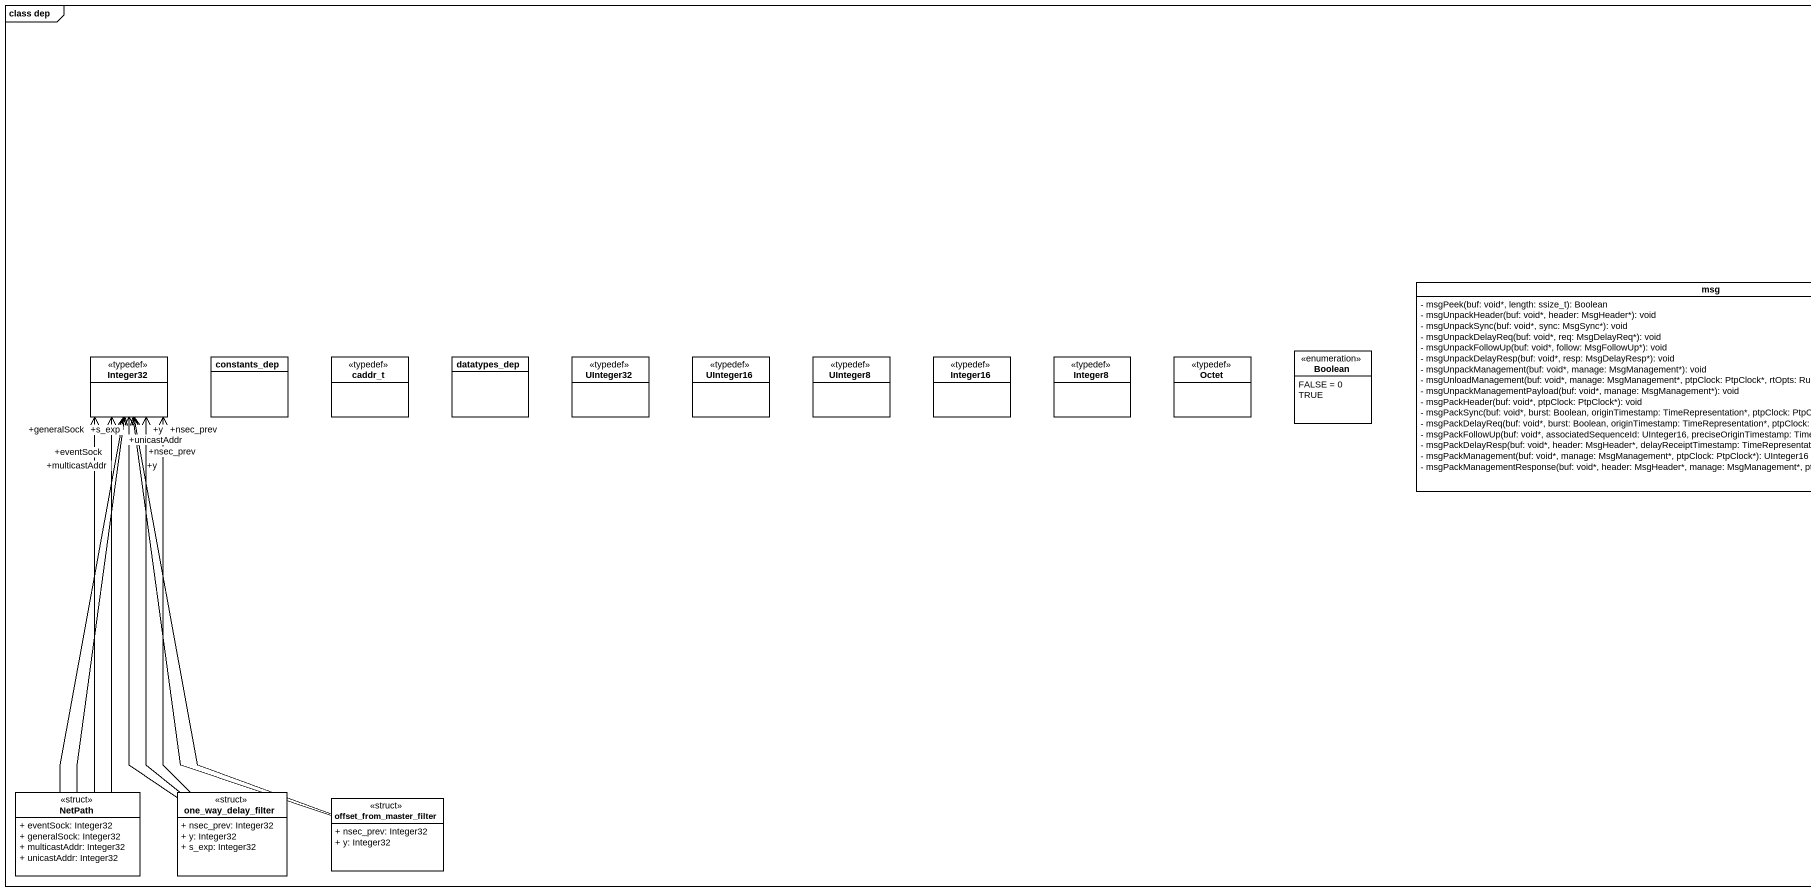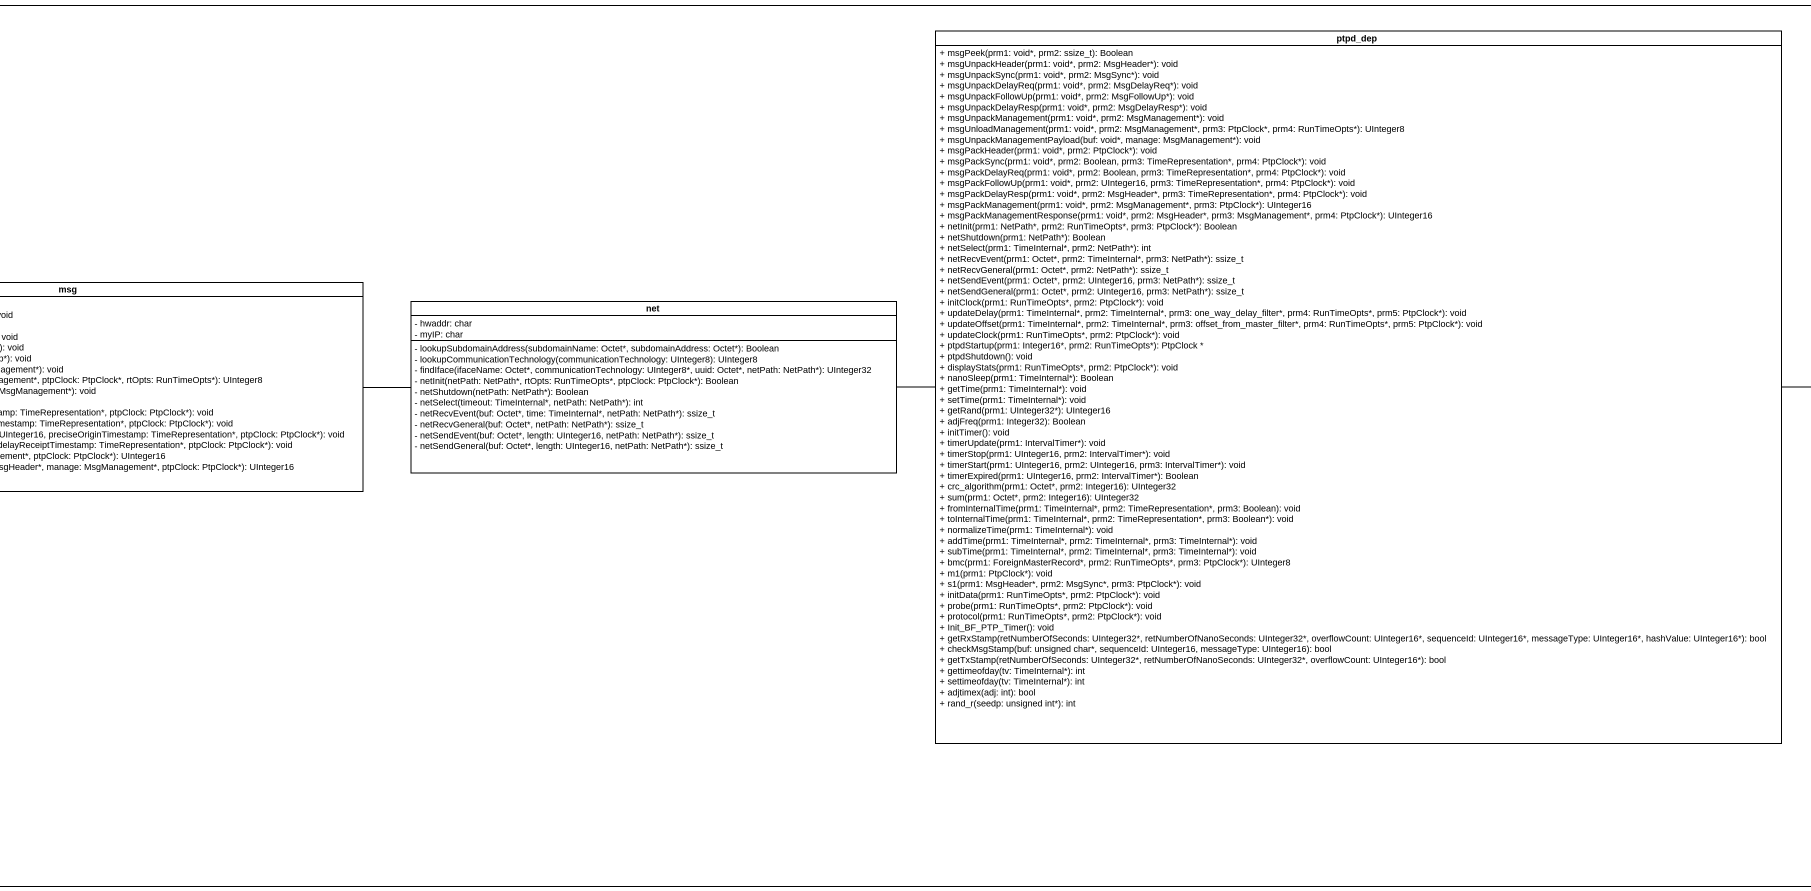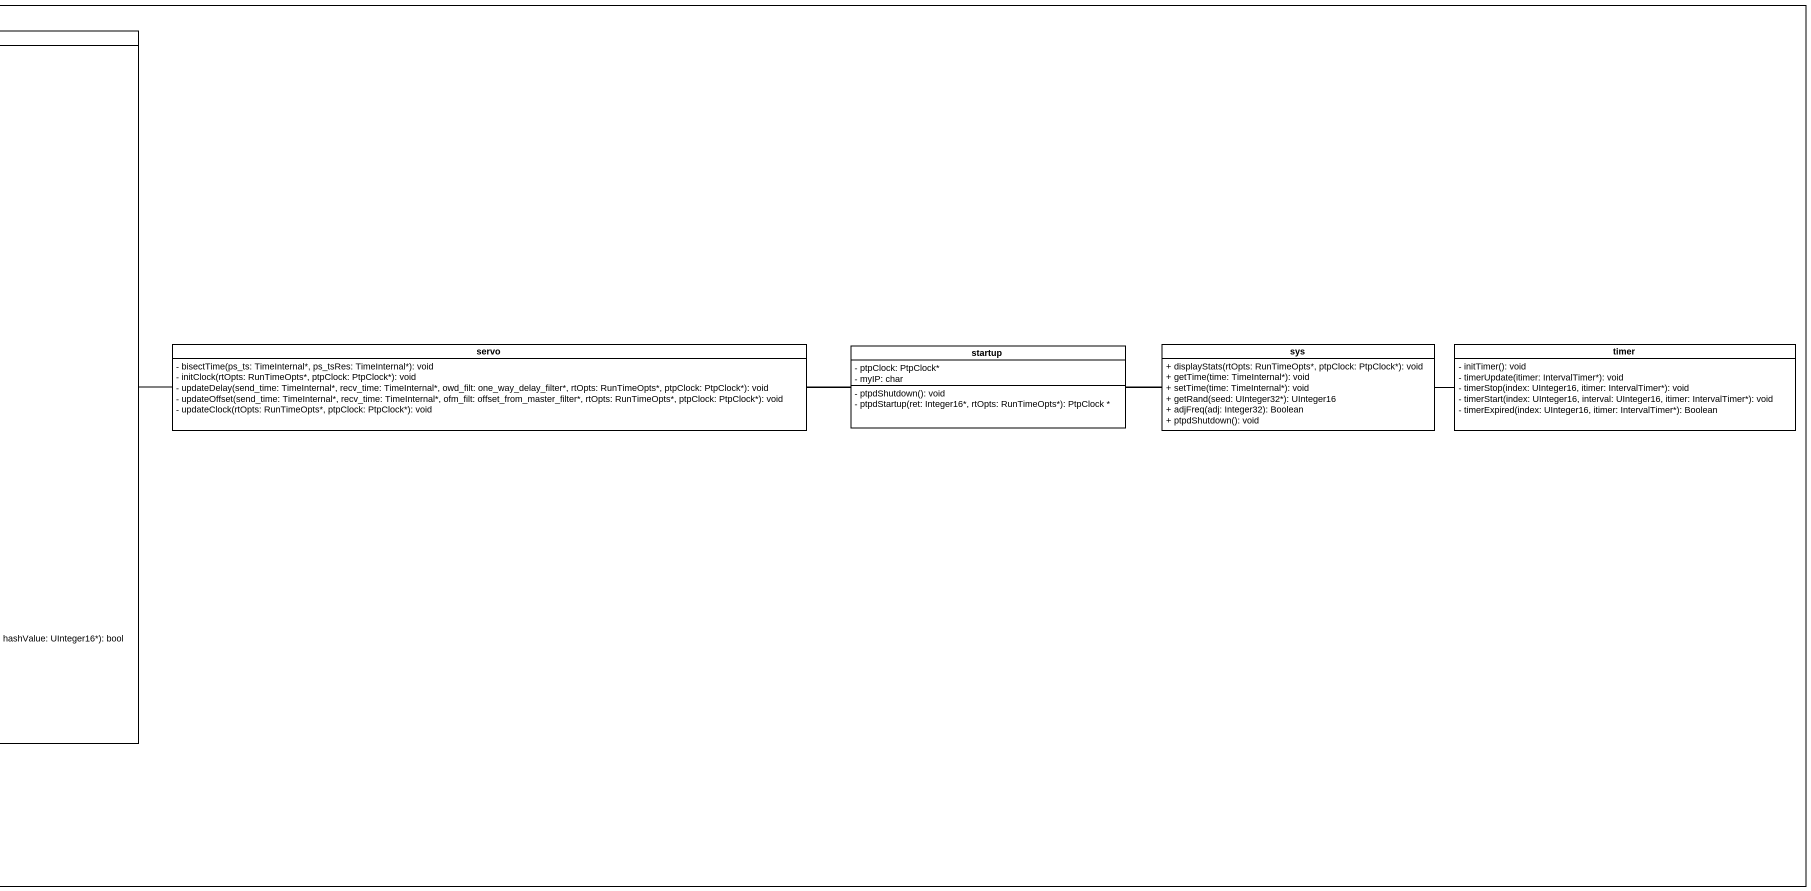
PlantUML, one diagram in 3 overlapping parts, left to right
@startuml
mainframe class dep
hide circle
hide empty members
skinparam classAttributeIconSize 0
class ptpd_dep {
  + msgPeek(prm1: void*, prm2: ssize_t): Boolean
  + msgUnpackHeader(prm1: void*, prm2: MsgHeader*): void
  + msgUnpackSync(prm1: void*, prm2: MsgSync*): void
  + msgUnpackDelayReq(prm1: void*, prm2: MsgDelayReq*): void
  + msgUnpackFollowUp(prm1: void*, prm2: MsgFollowUp*): void
  + msgUnpackDelayResp(prm1: void*, prm2: MsgDelayResp*): void
  + msgUnpackManagement(prm1: void*, prm2: MsgManagement*): void
  + msgUnloadManagement(prm1: void*, prm2: MsgManagement*, prm3: PtpClock*, prm4: RunTimeOpts*): UInteger8
  + msgUnpackManagementPayload(buf: void*, manage: MsgManagement*): void
  + msgPackHeader(prm1: void*, prm2: PtpClock*): void
  + msgPackSync(prm1: void*, prm2: Boolean, prm3: TimeRepresentation*, prm4: PtpClock*): void
  + msgPackDelayReq(prm1: void*, prm2: Boolean, prm3: TimeRepresentation*, prm4: PtpClock*): void
  + msgPackFollowUp(prm1: void*, prm2: UInteger16, prm3: TimeRepresentation*, prm4: PtpClock*): void
  + msgPackDelayResp(prm1: void*, prm2: MsgHeader*, prm3: TimeRepresentation*, prm4: PtpClock*): void
  + msgPackManagement(prm1: void*, prm2: MsgManagement*, prm3: PtpClock*): UInteger16
  + msgPackManagementResponse(prm1: void*, prm2: MsgHeader*, prm3: MsgManagement*, prm4: PtpClock*): UInteger16
  + netInit(prm1: NetPath*, prm2: RunTimeOpts*, prm3: PtpClock*): Boolean
  + netShutdown(prm1: NetPath*): Boolean
  + netSelect(prm1: TimeInternal*, prm2: NetPath*): int
  + netRecvEvent(prm1: Octet*, prm2: TimeInternal*, prm3: NetPath*): ssize_t
  + netRecvGeneral(prm1: Octet*, prm2: NetPath*): ssize_t
  + netSendEvent(prm1: Octet*, prm2: UInteger16, prm3: NetPath*): ssize_t
  + netSendGeneral(prm1: Octet*, prm2: UInteger16, prm3: NetPath*): ssize_t
  + initClock(prm1: RunTimeOpts*, prm2: PtpClock*): void
  + updateDelay(prm1: TimeInternal*, prm2: TimeInternal*, prm3: one_way_delay_filter*, prm4: RunTimeOpts*, prm5: PtpClock*): void
  + updateOffset(prm1: TimeInternal*, prm2: TimeInternal*, prm3: offset_from_master_filter*, prm4: RunTimeOpts*, prm5: PtpClock*): void
  + updateClock(prm1: RunTimeOpts*, prm2: PtpClock*): void
  + ptpdStartup(prm1: Integer16*, prm2: RunTimeOpts*): PtpClock *
  + ptpdShutdown(): void
  + displayStats(prm1: RunTimeOpts*, prm2: PtpClock*): void
  + nanoSleep(prm1: TimeInternal*): Boolean
  + getTime(prm1: TimeInternal*): void
  + setTime(prm1: TimeInternal*): void
  + getRand(prm1: UInteger32*): UInteger16
  + adjFreq(prm1: Integer32): Boolean
  + initTimer(): void
  + timerUpdate(prm1: IntervalTimer*): void
  + timerStop(prm1: UInteger16, prm2: IntervalTimer*): void
  + timerStart(prm1: UInteger16, prm2: UInteger16, prm3: IntervalTimer*): void
  + timerExpired(prm1: UInteger16, prm2: IntervalTimer*): Boolean
  + crc_algorithm(prm1: Octet*, prm2: Integer16): UInteger32
  + sum(prm1: Octet*, prm2: Integer16): UInteger32
  + fromInternalTime(prm1: TimeInternal*, prm2: TimeRepresentation*, prm3: Boolean): void
  + toInternalTime(prm1: TimeInternal*, prm2: TimeRepresentation*, prm3: Boolean*): void
  + normalizeTime(prm1: TimeInternal*): void
  + addTime(prm1: TimeInternal*, prm2: TimeInternal*, prm3: TimeInternal*): void
  + subTime(prm1: TimeInternal*, prm2: TimeInternal*, prm3: TimeInternal*): void
  + bmc(prm1: ForeignMasterRecord*, prm2: RunTimeOpts*, prm3: PtpClock*): UInteger8
  + m1(prm1: PtpClock*): void
  + s1(prm1: MsgHeader*, prm2: MsgSync*, prm3: PtpClock*): void
  + initData(prm1: RunTimeOpts*, prm2: PtpClock*): void
  + probe(prm1: RunTimeOpts*, prm2: PtpClock*): void
  + protocol(prm1: RunTimeOpts*, prm2: PtpClock*): void
  + Init_BF_PTP_Timer(): void
  + getRxStamp(retNumberOfSeconds: UInteger32*, retNumberOfNanoSeconds: UInteger32*, overflowCount: UInteger16*, sequenceId: UInteger16*, messageType: UInteger16*, hashValue: UInteger16*): bool
  + checkMsgStamp(buf: unsigned char*, sequenceId: UInteger16, messageType: UInteger16): bool
  + getTxStamp(retNumberOfSeconds: UInteger32*, retNumberOfNanoSeconds: UInteger32*, overflowCount: UInteger16*): bool
  + gettimeofday(tv: TimeInternal*): int
  + settimeofday(tv: TimeInternal*): int
  + adjtimex(adj: int): bool
  + rand_r(seedp: unsigned int*): int
}
class msg {
  - msgPeek(buf: void*, length: ssize_t): Boolean
  - msgUnpackHeader(buf: void*, header: MsgHeader*): void
  - msgUnpackSync(buf: void*, sync: MsgSync*): void
  - msgUnpackDelayReq(buf: void*, req: MsgDelayReq*): void
  - msgUnpackFollowUp(buf: void*, follow: MsgFollowUp*): void
  - msgUnpackDelayResp(buf: void*, resp: MsgDelayResp*): void
  - msgUnpackManagement(buf: void*, manage: MsgManagement*): void
  - msgUnloadManagement(buf: void*, manage: MsgManagement*, ptpClock: PtpClock*, rtOpts: RunTimeOpts*): UInteger8
  - msgUnpackManagementPayload(buf: void*, manage: MsgManagement*): void
  - msgPackHeader(buf: void*, ptpClock: PtpClock*): void
  - msgPackSync(buf: void*, burst: Boolean, originTimestamp: TimeRepresentation*, ptpClock: PtpClock*): void
  - msgPackDelayReq(buf: void*, burst: Boolean, originTimestamp: TimeRepresentation*, ptpClock: PtpClock*): void
  - msgPackFollowUp(buf: void*, associatedSequenceId: UInteger16, preciseOriginTimestamp: TimeRepresentation*, ptpClock: PtpClock*): void
  - msgPackDelayResp(buf: void*, header: MsgHeader*, delayReceiptTimestamp: TimeRepresentation*, ptpClock: PtpClock*): void
  - msgPackManagement(buf: void*, manage: MsgManagement*, ptpClock: PtpClock*): UInteger16
  - msgPackManagementResponse(buf: void*, header: MsgHeader*, manage: MsgManagement*, ptpClock: PtpClock*): UInteger16
}
class net {
  - hwaddr: char
  - myIP: char
  - lookupSubdomainAddress(subdomainName: Octet*, subdomainAddress: Octet*): Boolean
  - lookupCommunicationTechnology(communicationTechnology: UInteger8): UInteger8
  - findIface(ifaceName: Octet*, communicationTechnology: UInteger8*, uuid: Octet*, netPath: NetPath*): UInteger32
  - netInit(netPath: NetPath*, rtOpts: RunTimeOpts*, ptpClock: PtpClock*): Boolean
  - netShutdown(netPath: NetPath*): Boolean
  - netSelect(timeout: TimeInternal*, netPath: NetPath*): int
  - netRecvEvent(buf: Octet*, time: TimeInternal*, netPath: NetPath*): ssize_t
  - netRecvGeneral(buf: Octet*, netPath: NetPath*): ssize_t
  - netSendEvent(buf: Octet*, length: UInteger16, netPath: NetPath*): ssize_t
  - netSendGeneral(buf: Octet*, length: UInteger16, netPath: NetPath*): ssize_t
}
class Integer32 <<typedef>>
class constants_dep
class caddr_t <<typedef>>
class datatypes_dep
class UInteger32 <<typedef>>
class UInteger16 <<typedef>>
class UInteger8 <<typedef>>
class Integer16 <<typedef>>
class Integer8 <<typedef>>
class Octet <<typedef>>
enum Boolean {
  FALSE = 0
  TRUE
}
class servo {
  - bisectTime(ps_ts: TimeInternal*, ps_tsRes: TimeInternal*): void
  - initClock(rtOpts: RunTimeOpts*, ptpClock: PtpClock*): void
  - updateDelay(send_time: TimeInternal*, recv_time: TimeInternal*, owd_filt: one_way_delay_filter*, rtOpts: RunTimeOpts*, ptpClock: PtpClock*): void
  - updateOffset(send_time: TimeInternal*, recv_time: TimeInternal*, ofm_filt: offset_from_master_filter*, rtOpts: RunTimeOpts*, ptpClock: PtpClock*): void
  - updateClock(rtOpts: RunTimeOpts*, ptpClock: PtpClock*): void
}
class startup {
  - ptpClock: PtpClock*
  - myIP: char
  - ptpdShutdown(): void
  - ptpdStartup(ret: Integer16*, rtOpts: RunTimeOpts*): PtpClock *
}
class sys {
  + displayStats(rtOpts: RunTimeOpts*, ptpClock: PtpClock*): void
  + getTime(time: TimeInternal*): void
  + setTime(time: TimeInternal*): void
  + getRand(seed: UInteger32*): UInteger16
  + adjFreq(adj: Integer32): Boolean
  + ptpdShutdown(): void
}
class timer {
  - initTimer(): void
  - timerUpdate(itimer: IntervalTimer*): void
  - timerStop(index: UInteger16, itimer: IntervalTimer*): void
  - timerStart(index: UInteger16, interval: UInteger16, itimer: IntervalTimer*): void
  - timerExpired(index: UInteger16, itimer: IntervalTimer*): Boolean
}
class NetPath <<struct>> {
  + eventSock: Integer32
  + generalSock: Integer32
  + multicastAddr: Integer32
  + unicastAddr: Integer32
}
class one_way_delay_filter <<struct>> {
  + nsec_prev: Integer32
  + y: Integer32
  + s_exp: Integer32
}
class offset_from_master_filter <<struct>> {
  + nsec_prev: Integer32
  + y: Integer32
}
msg -right- net
servo -right- timer
sys -left- net
NetPath -up-> "+eventSock" Integer32
NetPath -up-> "+generalSock" Integer32
NetPath -up-> "+multicastAddr" Integer32
NetPath -up-> "+unicastAddr" Integer32
one_way_delay_filter -up-> "+nsec_prev" Integer32
one_way_delay_filter -up-> "+y" Integer32
one_way_delay_filter -up-> "+s_exp" Integer32
offset_from_master_filter -up-> "+nsec_prev" Integer32
offset_from_master_filter -up-> "+y" Integer32
@enduml
